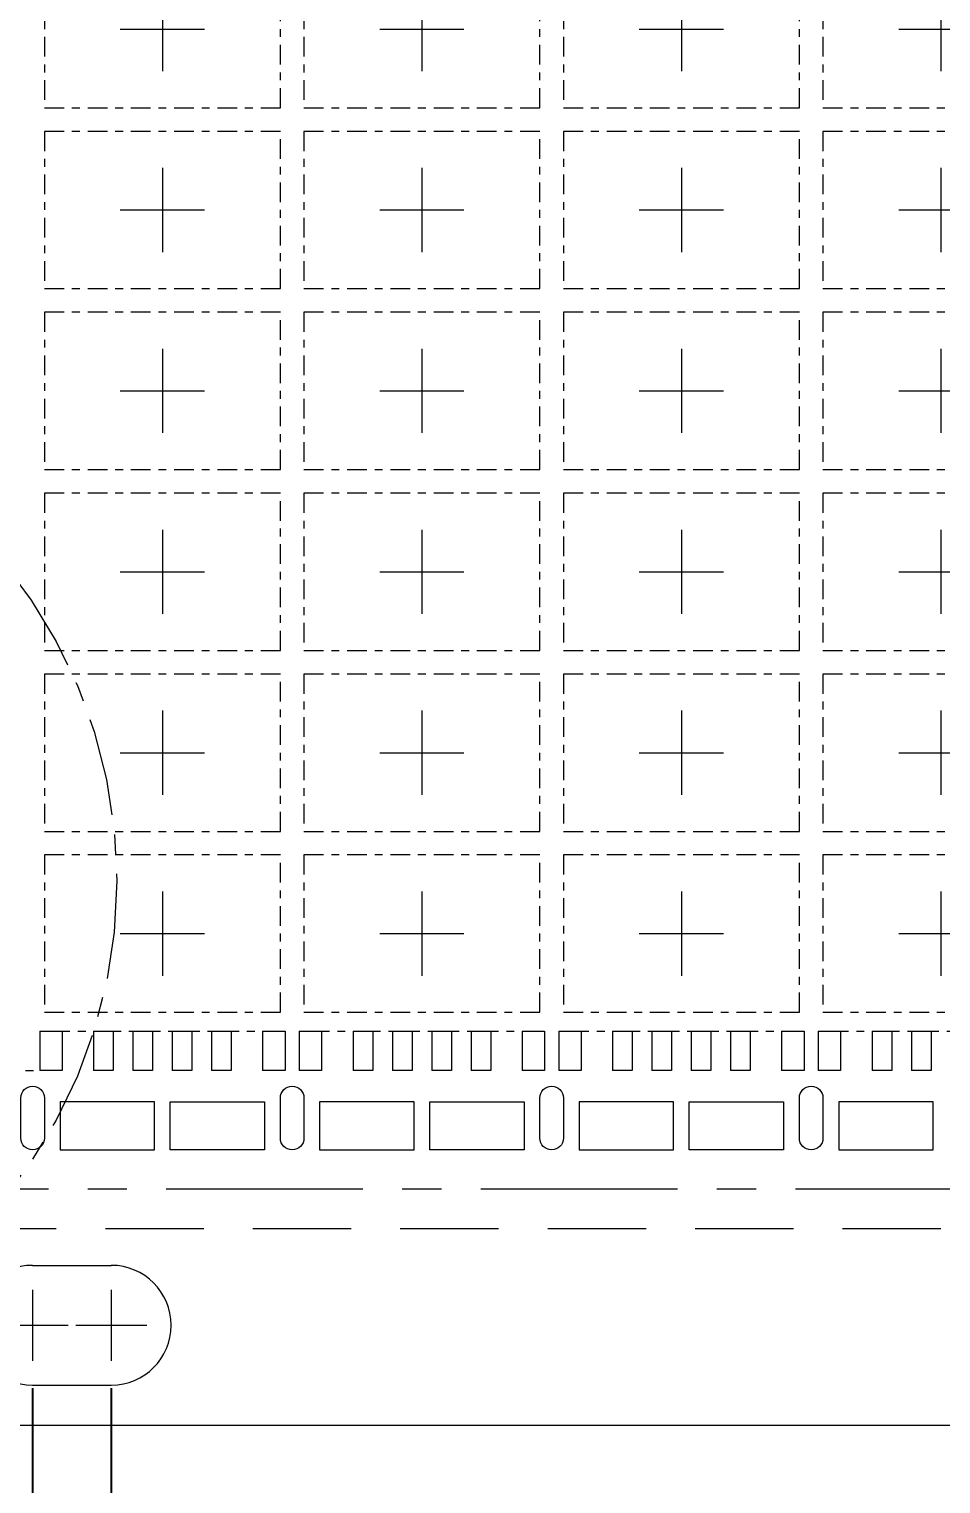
# Model space of a CAD drawing. Header units: inches. Extents: x 121 to 368, y 21 to 202.
# Drawn here: x 152.23 to 163.83, y 33.02 to 51.52 of the extents above; entities that cross this region are included whole.
import ezdxf

# ---------------------------------------------------------------- set-up
doc = ezdxf.new("R2010")
doc.units = ezdxf.units.IN
doc.header["$MEASUREMENT"] = 0
doc.linetypes.add('CENTER', pattern=[2, 1.25, -0.25, 0.25, -0.25])
doc.linetypes.add('HIDDEN', pattern=[0.375, 0.25, -0.125])
for name, color, linetype, lineweight in [('Center', 1, 'Continuous', 5), ('Dim', 7, 'Continuous', 5), ('Half Etch BT', 4, 'Continuous', 5), ('LF', 7, 'Continuous', 13), ('Mold', 5, 'Continuous', 15), ('PKG', 6, 'Continuous', 18), ('Tape', 2, 'Continuous', 15)]:
    doc.layers.add(name, color=color, linetype=linetype, lineweight=lineweight)
doc.styles.get("Standard").update_dxf_attribs({"font": 'swromns.ttf'})
doc.dimstyles.new('ISO', dxfattribs={"dimtxt": 0.7, "dimasz": 0.7, "dimexe": 0.35, "dimexo": 0.35, "dimgap": 0.35, "dimtad": 0, "dimtih": 1, "dimtoh": 1, "dimdec": 4, "dimzin": 0, "dimdsep": 46, "dimtxsty": 'Standard', "dimcen": 0, "dimadec": 0, "dimazin": 0, "dimtfac": 1, "dimtdec": 4, "dimtofl": 0, "dimtmove": 0, "dimatfit": 1, "dimfxl": 0, "dimtolj": 1, "dimtzin": 0, "dimarcsym": 0})
doc.dimstyles.get("Standard").update_dxf_attribs({"dimtxt": 0.7, "dimasz": 0.7, "dimexe": 0.35, "dimexo": 0.35, "dimgap": 0.35, "dimtad": 0, "dimdec": 4, "dimzin": 0, "dimdsep": 46, "dimtxsty": 'Standard', "dimcen": 0, "dimadec": 0, "dimazin": 0, "dimtfac": 1, "dimtdec": 4, "dimtmove": 0, "dimatfit": 1, "dimfxl": 0, "dimtolj": 1, "dimtzin": 0, "dimarcsym": 0})

# ---------------------------------------------------------------- blocks, each defined once
blk = doc.blocks.new('*D32')
at = {"layer": 'Defpoints', "color": 0}
for p in [(165.477, 102.495), (136.259, 33.765), (141.077, 33.765)]:
    blk.add_point(p, dxfattribs=at)
at = {"layer": 'Dim', "color": 0, "lineweight": -2}
blk.add_line((140.727, 33.765), (136.259, 33.765), dxfattribs=at)
at = {"layer": 'Dim', "color": 0, "insert": (133.899, 33.765), "char_height": 0.7, "attachment_point": 5}
blk.add_mtext('\\A1;68.7300', dxfattribs=at)
blk = doc.blocks.new('*D34')
at = {"layer": 'Defpoints', "color": 0}
for p in [(165.477, 102.495), (152.277, 34.584), (152.277, 29.694)]:
    blk.add_point(p, dxfattribs=at)
at = {"layer": 'Dim', "color": 0, "lineweight": -2}
blk.add_line((152.277, 34.234), (152.277, 29.694), dxfattribs=at)
at = {"layer": 'Dim', "color": 0, "insert": (152.277, 27.366), "char_height": 0.7, "attachment_point": 5, "rotation": 90}
blk.add_mtext('\\A1;13.2000', dxfattribs=at)
blk = doc.blocks.new('*D35')
at = {"layer": 'Defpoints', "color": 0}
for p in [(165.477, 102.495), (153.277, 34.584), (153.277, 29.694)]:
    blk.add_point(p, dxfattribs=at)
at = {"layer": 'Dim', "color": 0, "lineweight": -2}
blk.add_line((153.277, 34.234), (153.277, 29.694), dxfattribs=at)
at = {"layer": 'Dim', "color": 0, "insert": (153.277, 27.366), "char_height": 0.7, "attachment_point": 5, "rotation": 90}
blk.add_mtext('\\A1;12.2000', dxfattribs=at)
blk = doc.blocks.new('*D38')
at = {"layer": 'Defpoints', "color": 0}
for p in [(139.097, 34.909), (140.077, 34.765), (141.077, 33.765), (141.077, 33.765), (190.477, 33.765)]:
    blk.add_point(p, dxfattribs=at)
at = {"layer": 'Dim', "color": 0, "lineweight": -2}
for p, q in [((139.83, 35.013), (139.213, 35.63)), ((140.727, 33.765), (138.44, 33.765))]:
    blk.add_line(p, q, dxfattribs=at)
for start, end in [(99.79, 117.395), (135, 180), (197.605, 215.21)]:
    blk.add_arc((141.077, 33.765), 2.287, start, end, dxfattribs=at)
at = {"layer": 'Dim', "color": 0}
for points in [[(140.094, 35.702), (139.956, 35.89), (139.46, 35.383)], [(138.782, 33.056), (139.013, 33.091), (138.79, 33.765)]]:
    blk.add_solid(points, dxfattribs=at)
at = {"layer": 'Dim', "color": 0, "insert": (142.688, 32.142), "char_height": 0.7, "attachment_point": 5}
blk.add_mtext('\\A1;C=1x45°(4x)', dxfattribs=at)
blk = doc.blocks.new('*D40')
at = {"layer": 'Defpoints', "color": 0}
for p in [(152.277, 35.035), (151.891, 34.379)]:
    blk.add_point(p, dxfattribs=at)
at = {"layer": 'Dim', "color": 0, "lineweight": -2}
for p, q in [((151.536, 33.775), (149.043, 29.539)), ((149.043, 29.539), (148.343, 29.539))]:
    blk.add_line(p, q, dxfattribs=at)
at = {"layer": 'Dim', "color": 0}
blk.add_solid([(151.435, 33.835), (151.636, 33.716), (151.891, 34.379)], dxfattribs=at)
at = {"layer": 'Dim', "color": 0, "insert": (145.967, 29.539), "char_height": 0.7, "attachment_point": 5}
blk.add_mtext('\\A1;R0.7620', dxfattribs=at)
blk = doc.blocks.new('*U73')
at = {"layer": 'PKG', "linetype": 'CENTER', "ltscale": 0.2}
blk.add_lwpolyline([(-1.5, -1), (1.5, -1), (1.5, 1), (-1.5, 1)], close=True, dxfattribs=at)
blk = doc.blocks.new('*U74')
at = {"layer": 'PKG', "color": 0, "linetype": 'ByBlock', "lineweight": -2}
for p in [(6.6, 11.5), (9.9, 11.5), (13.2, 11.5), (16.5, 11.5), (6.6, 9.2), (9.9, 9.2), (13.2, 9.2), (16.5, 9.2), (6.6, 6.9), (9.9, 6.9), (13.2, 6.9), (16.5, 6.9), (6.6, 4.6), (9.9, 4.6), (13.2, 4.6), (16.5, 4.6), (6.6, 2.3), (9.9, 2.3), (13.2, 2.3), (16.5, 2.3), (6.6, 0), (9.9, 0), (13.2, 0), (16.5, 0)]:
    blk.add_blockref('*U73', p, dxfattribs=at)
blk = doc.blocks.new('*U75')
at = {"layer": 'Center'}
for p, q in [((0, 0.535), (0, -0.535)), ((-0.535, 0), (0.535, 0))]:
    blk.add_line(p, q, dxfattribs=at)
blk = doc.blocks.new('*U76')
at = {"layer": 'Center', "color": 0, "linetype": 'ByBlock', "lineweight": -2}
for p in [(6.6, 11.5), (9.9, 11.5), (13.2, 11.5), (16.5, 11.5), (6.6, 9.2), (9.9, 9.2), (13.2, 9.2), (16.5, 9.2), (6.6, 6.9), (9.9, 6.9), (13.2, 6.9), (16.5, 6.9), (6.6, 4.6), (9.9, 4.6), (13.2, 4.6), (16.5, 4.6), (6.6, 2.3), (9.9, 2.3), (13.2, 2.3), (16.5, 2.3), (6.6, 0), (9.9, 0), (13.2, 0), (16.5, 0)]:
    blk.add_blockref('*U75', p, dxfattribs=at)
blk = doc.blocks.new('*D81')
at = {"layer": 'Defpoints', "color": 0}
for p in [(165.477, 102.495), (136.259, 38.615), (140.077, 38.615)]:
    blk.add_point(p, dxfattribs=at)
at = {"layer": 'Dim', "color": 0, "lineweight": -2}
blk.add_line((139.727, 38.615), (136.259, 38.615), dxfattribs=at)
at = {"layer": 'Dim', "color": 0, "insert": (133.899, 38.615), "char_height": 0.7, "attachment_point": 5}
blk.add_mtext('\\A1;63.8800', dxfattribs=at)

msp = doc.modelspace()

# ---------------------------------------------------------------- linework, layer by layer
at = {"layer": 'Center', "linetype": 'CENTER'}
for p, q in [((152.277276, 35.486552), (152.277276, 34.584245)), ((153.277276, 35.486552), (153.277276, 34.584245)), ((151.826122, 35.035399), (152.728429, 35.035399)), ((152.826122, 35.035399), (153.728429, 35.035399))]:
    msp.add_line(p, q, dxfattribs=at)
at = {"layer": 'Dim', "linetype": 'CENTER'}
msp.add_circle((146.96502, 40.686412), 6.382332, dxfattribs=at)
at = {"layer": 'Half Etch BT', "linetype": 'HIDDEN', "ltscale": 0.3}
for p, q in [((152.652276, 38.775399), (153.052276, 38.775399)), ((153.302276, 38.775399), (153.552276, 38.775399)), ((153.802276, 38.775399), (154.052276, 38.775399)), ((154.302276, 38.775399), (154.552276, 38.775399)), ((154.802276, 38.775399), (155.202276, 38.775399)), ((155.952276, 38.775399), (156.352276, 38.775399)), ((156.602276, 38.775399), (156.852276, 38.775399)), ((157.102276, 38.775399), (157.352276, 38.775399)), ((157.602276, 38.775399), (157.852276, 38.775399)), ((158.102276, 38.775399), (158.502276, 38.775399)), ((159.252276, 38.775399), (159.652276, 38.775399)), ((159.902276, 38.775399), (160.152276, 38.775399)), ((160.402276, 38.775399), (160.652276, 38.775399)), ((160.902276, 38.775399), (161.152276, 38.775399)), ((161.402276, 38.775399), (161.802276, 38.775399)), ((162.552276, 38.775399), (162.952276, 38.775399)), ((163.202276, 38.775399), (163.452276, 38.775399)), ((163.702276, 38.775399), (163.952276, 38.775399))]:
    msp.add_line(p, q, dxfattribs=at)
at = {"layer": 'Half Etch BT', "linetype": 'HIDDEN', "ltscale": 0.25}
msp.add_line((152.187276, 38.275399), (152.367276, 38.275399), dxfattribs=at)
at = {"layer": 'LF'}
for p, q in [((152.367276, 38.775399), (152.652276, 38.775399)), ((152.367276, 38.775399), (152.367276, 38.275399)), ((152.652276, 38.775399), (152.652276, 38.275399)), ((153.052276, 38.775399), (153.302276, 38.775399)), ((153.052276, 38.775399), (153.052276, 38.275399)), ((153.302276, 38.775399), (153.302276, 38.275399)), ((153.552276, 38.775399), (153.802276, 38.775399)), ((153.552276, 38.775399), (153.552276, 38.275399)), ((153.802276, 38.775399), (153.802276, 38.275399)), ((154.052276, 38.775399), (154.302276, 38.775399)), ((154.052276, 38.775399), (154.052276, 38.275399)), ((154.302276, 38.775399), (154.302276, 38.275399)), ((154.552276, 38.775399), (154.802276, 38.775399)), ((154.552276, 38.775399), (154.552276, 38.275399)), ((154.802276, 38.775399), (154.802276, 38.275399)), ((155.202276, 38.775399), (155.487276, 38.775399)), ((155.202276, 38.775399), (155.202276, 38.275399)), ((155.487276, 38.775399), (155.487276, 38.275399)), ((155.667276, 38.775399), (155.952276, 38.775399)), ((155.667276, 38.775399), (155.667276, 38.275399)), ((155.952276, 38.775399), (155.952276, 38.275399)), ((156.352276, 38.775399), (156.602276, 38.775399)), ((156.352276, 38.775399), (156.352276, 38.275399)), ((156.602276, 38.775399), (156.602276, 38.275399)), ((156.852276, 38.775399), (157.102276, 38.775399)), ((156.852276, 38.775399), (156.852276, 38.275399)), ((157.102276, 38.775399), (157.102276, 38.275399)), ((157.352276, 38.775399), (157.602276, 38.775399)), ((157.352276, 38.775399), (157.352276, 38.275399)), ((157.602276, 38.775399), (157.602276, 38.275399)), ((157.852276, 38.775399), (158.102276, 38.775399)), ((157.852276, 38.775399), (157.852276, 38.275399)), ((158.102276, 38.775399), (158.102276, 38.275399)), ((158.502276, 38.775399), (158.787276, 38.775399)), ((158.502276, 38.775399), (158.502276, 38.275399)), ((158.787276, 38.775399), (158.787276, 38.275399)), ((158.967276, 38.775399), (159.252276, 38.775399)), ((158.967276, 38.775399), (158.967276, 38.275399)), ((159.252276, 38.775399), (159.252276, 38.275399)), ((159.652276, 38.775399), (159.902276, 38.775399)), ((159.652276, 38.775399), (159.652276, 38.275399)), ((159.902276, 38.775399), (159.902276, 38.275399)), ((160.152276, 38.775399), (160.402276, 38.775399)), ((160.152276, 38.775399), (160.152276, 38.275399)), ((160.402276, 38.775399), (160.402276, 38.275399)), ((160.652276, 38.775399), (160.902276, 38.775399)), ((160.652276, 38.775399), (160.652276, 38.275399)), ((160.902276, 38.775399), (160.902276, 38.275399)), ((161.152276, 38.775399), (161.402276, 38.775399)), ((161.152276, 38.775399), (161.152276, 38.275399)), ((161.402276, 38.775399), (161.402276, 38.275399)), ((161.802276, 38.775399), (162.087276, 38.775399)), ((161.802276, 38.775399), (161.802276, 38.275399)), ((162.087276, 38.775399), (162.087276, 38.275399)), ((162.267276, 38.775399), (162.552276, 38.775399)), ((162.267276, 38.775399), (162.267276, 38.275399)), ((162.552276, 38.775399), (162.552276, 38.275399)), ((162.952276, 38.775399), (163.202276, 38.775399)), ((162.952276, 38.775399), (162.952276, 38.275399)), ((163.202276, 38.775399), (163.202276, 38.275399)), ((163.452276, 38.775399), (163.702276, 38.775399)), ((163.452276, 38.775399), (163.452276, 38.275399)), ((163.702276, 38.775399), (163.702276, 38.275399)), ((152.652276, 38.275399), (152.367276, 38.275399)), ((153.302276, 38.275399), (153.052276, 38.275399)), ((153.802276, 38.275399), (153.552276, 38.275399)), ((154.302276, 38.275399), (154.052276, 38.275399)), ((154.802276, 38.275399), (154.552276, 38.275399)), ((155.487276, 38.275399), (155.202276, 38.275399)), ((155.952276, 38.275399), (155.667276, 38.275399)), ((156.602276, 38.275399), (156.352276, 38.275399)), ((157.102276, 38.275399), (156.852276, 38.275399)), ((157.602276, 38.275399), (157.352276, 38.275399)), ((158.102276, 38.275399), (157.852276, 38.275399)), ((158.787276, 38.275399), (158.502276, 38.275399)), ((159.252276, 38.275399), (158.967276, 38.275399)), ((159.902276, 38.275399), (159.652276, 38.275399)), ((160.402276, 38.275399), (160.152276, 38.275399)), ((160.902276, 38.275399), (160.652276, 38.275399)), ((161.402276, 38.275399), (161.152276, 38.275399)), ((162.087276, 38.275399), (161.802276, 38.275399)), ((162.552276, 38.275399), (162.267276, 38.275399)), ((163.202276, 38.275399), (162.952276, 38.275399)), ((163.702276, 38.275399), (163.452276, 38.275399)), ((152.277276, 35.797399), (153.277276, 35.797399)), ((152.277276, 34.273399), (153.277276, 34.273399)), ((141.077276, 33.765399), (190.477276, 33.765399))]:
    msp.add_line(p, q, dxfattribs=at)
for points in [[(152.127276, 37.925399, -1), (152.427276, 37.925399), (152.427276, 37.415399, -1), (152.127276, 37.415399)], [(155.427276, 37.925399, -1), (155.727276, 37.925399), (155.727276, 37.415399, -1), (155.427276, 37.415399)], [(158.727276, 37.925399, -1), (159.027276, 37.925399), (159.027276, 37.415399, -1), (158.727276, 37.415399)], [(162.027276, 37.925399, -1), (162.327276, 37.925399), (162.327276, 37.415399, -1), (162.027276, 37.415399)]]:
    msp.add_lwpolyline(points, format="xyb", close=True, dxfattribs=at)
for points in [[(153.827276, 37.875399), (152.627276, 37.875399), (152.627276, 37.265399), (153.827276, 37.265399)], [(154.027276, 37.875399), (155.227276, 37.875399), (155.227276, 37.265399), (154.027276, 37.265399)], [(157.127276, 37.875399), (155.927276, 37.875399), (155.927276, 37.265399), (157.127276, 37.265399)], [(157.327276, 37.875399), (158.527276, 37.875399), (158.527276, 37.265399), (157.327276, 37.265399)], [(160.427276, 37.875399), (159.227276, 37.875399), (159.227276, 37.265399), (160.427276, 37.265399)], [(160.627276, 37.875399), (161.827276, 37.875399), (161.827276, 37.265399), (160.627276, 37.265399)], [(163.727276, 37.875399), (162.527276, 37.875399), (162.527276, 37.265399), (163.727276, 37.265399)]]:
    msp.add_lwpolyline(points, close=True, dxfattribs=at)
for centre, start, end in [((152.277276, 35.035399), 90, 270), ((153.277276, 35.035399), 270, 90)]:
    msp.add_arc(centre, 0.762, start, end, dxfattribs=at)
at = {"layer": 'Mold', "linetype": 'CENTER', "ltscale": 2}
msp.add_lwpolyline([(188.477276, 36.765399), (142.477276, 36.765399), (142.477276, 100.765399), (188.477276, 100.765399)], close=True, dxfattribs=at)
at = {"layer": 'Tape', "linetype": 'HIDDEN', "ltscale": 5}
msp.add_line((140.077276, 36.265399), (190.477276, 36.265399), dxfattribs=at)

# ---------------------------------------------------------------- block references
at = {"layer": 'Center'}
msp.add_blockref('*U76', (147.327276, 40.015399), dxfattribs=at)
at = {"layer": 'PKG'}
msp.add_blockref('*U74', (147.327276, 40.015399), dxfattribs=at)

# ---------------------------------------------------------------- dimensions: what is measured, and where the dimension line sits
at = {"layer": 'Dim'}
for feature_location, offset, dtype, picture, middle in [((141.077276, 33.765399), (-4.818513, 0), 0, '*D32', (133.898707, 33.765399)), ((152.277276, 34.584245), (0, -4.890218), 1, '*D34', (152.277276, 27.366234)), ((153.277276, 34.584245), (0, -4.890218), 1, '*D35', (153.277276, 27.366234))]:
    dim = msp.add_ordinate_dim(feature_location=feature_location, offset=offset, dtype=dtype, origin=(165.477276, 102.495399), dimstyle='Standard', override={"dimfxl": 0.015}, dxfattribs=at)
    dim.commit()
    dim.dimension.update_dxf_attribs({"geometry": picture, "text_midpoint": middle})
dim = msp.add_ordinate_dim(feature_location=(140.077276, 38.615399), offset=(-3.818513, 0), dtype=0, origin=(165.477276, 102.495399), dimstyle='Standard', dxfattribs=at)
dim.commit()
dim.dimension.update_dxf_attribs({"geometry": '*D81', "text_midpoint": (133.898707, 38.615399)})
dim = msp.add_angular_dim_2l(base=(139.096549, 34.908971), line1=((140.077276, 34.765399), (141.077276, 33.765399)), line2=((141.077276, 33.765399), (190.477276, 33.765399)), text='C=1x<>(4x)', dimstyle='ISO', override={"dimtofl": 1}, dxfattribs=at)
dim.commit()
dim.dimension.update_dxf_attribs({"geometry": '*D38', "text_midpoint": (142.688167, 32.141802), "dimtype": 162})
dim = msp.add_radius_dim(center=(152.277276, 35.035399), mpoint=(151.89083, 34.378662), dimstyle='ISO', dxfattribs=at)
dim.commit()
dim.dimension.update_dxf_attribs({"geometry": '*D40', "text_midpoint": (145.96658, 29.539417), "dimtype": 164})

doc.saveas('drawing.dxf')
